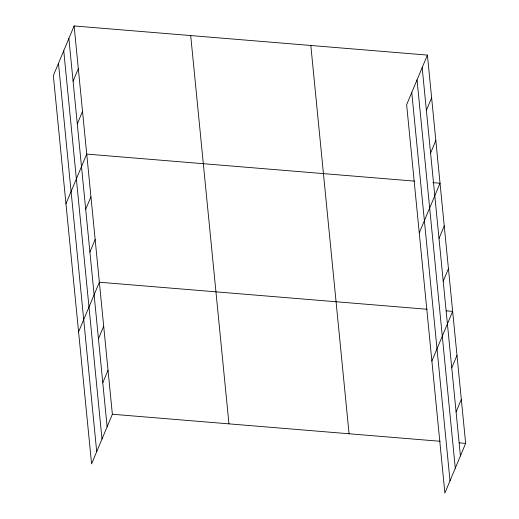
<?xml version="1.0" encoding="UTF-8"?>
<svg xmlns="http://www.w3.org/2000/svg" width="519" height="519" viewBox="0 0 519 519"><rect width="100%" height="100%" fill="white"/><g stroke="black" fill="none" stroke-linecap="round" stroke-linejoin="round"><path stroke-width="0.78" d="M74.113 25.95L53.34 75.612L91.584 463.908L112.364 414.246L74.113 25.95L427.416 55.092L465.66 443.388L444.887 493.05L406.637 104.754L427.416 55.092M73.075 81.198L78.317 68.664M77.286 123.905L82.527 111.377M65.958 203.753L86.731 154.085L414.48 181.118M85.7 209.332L90.942 196.798M89.904 252.046L95.146 239.512M78.583 331.888L99.356 282.226L427.105 309.259M98.448 338.764L103.69 326.23M102.781 382.769L108.023 370.242M426.378 110.333L431.62 97.806M430.588 153.047L435.83 140.513M419.261 232.895L440.034 183.226L432.846 182.636M439.003 238.474L444.245 225.94M443.207 281.188L448.448 268.654M431.886 361.029L452.659 311.368L446.269 310.842M451.751 367.906L456.992 355.372M456.084 411.911L461.326 399.377M112.364 414.246L440.112 441.28M459.276 442.863L465.66 443.388M422.174 67.626L460.418 455.916M417.042 79.874L455.293 468.17M411.762 92.499L450.012 480.795M310.823 45.477L349.073 433.767M190.7 35.564L228.95 423.861M68.871 38.484L107.122 426.78M63.746 50.732L101.99 439.029M58.465 63.357L96.709 451.653"/></g></svg>
